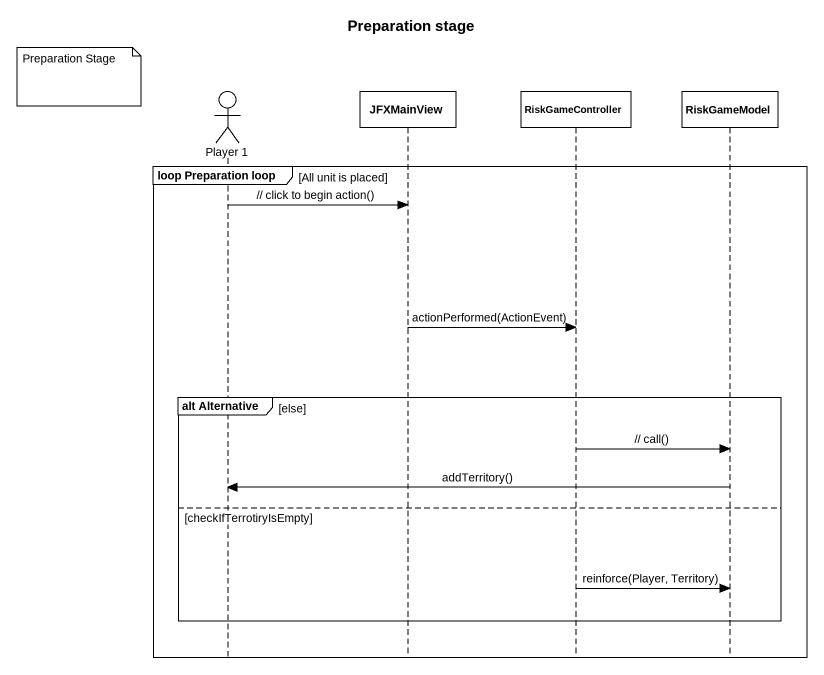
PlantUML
@startuml
title Preparation stage
hide footbox
actor "Player 1" as Player_1
participant JFXMainView
participant RiskGameController
participant RiskGameModel

note left of Player_1 : Preparation Stage
group loop Preparation loop [All unit is placed]
  Player_1 -> JFXMainView : // click to begin action()
  JFXMainView -> RiskGameController : actionPerformed(ActionEvent)
  group alt Alternative [else]
    RiskGameController -> RiskGameModel : // call()
    RiskGameModel -> Player_1 : addTerritory()
  else checkIfTerrotiryIsEmpty
    RiskGameController -> RiskGameModel : reinforce(Player, Territory)
  end
end
@enduml
